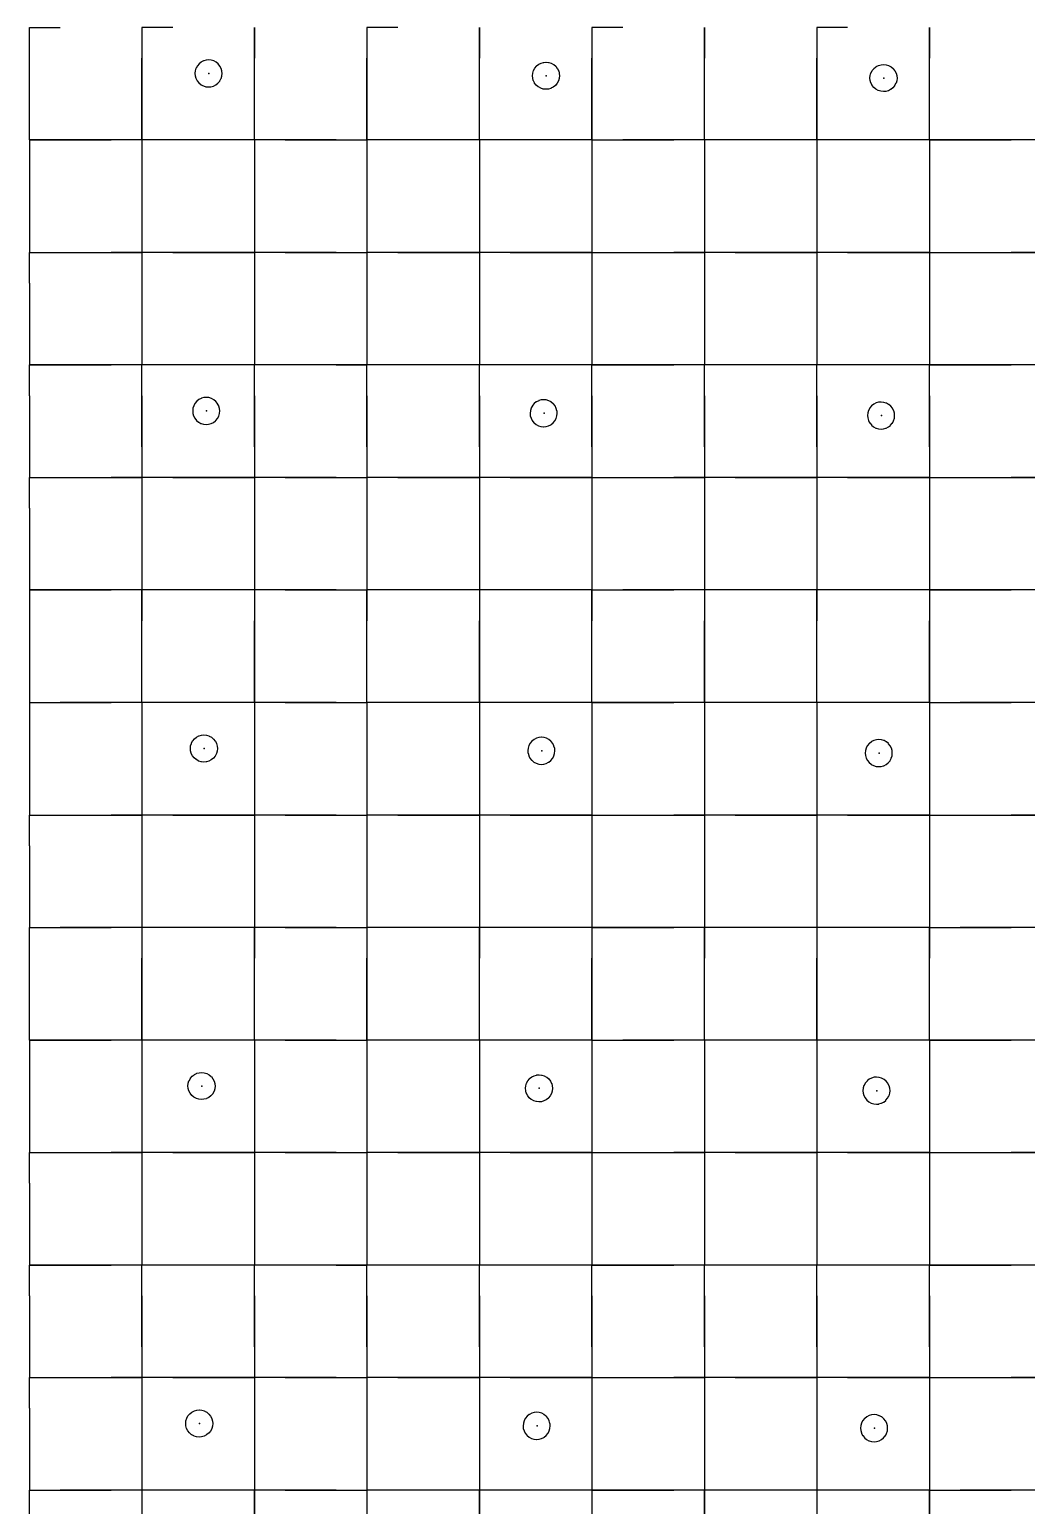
# Model space of a CAD drawing. Header units: metres. Extents: x 0 to 438, y -24 to 612.
# Drawn here: x 0 to 79.8, y 79.8 to 197.8 of the extents above; entities that cross this region are included whole.
import ezdxf

# ---------------------------------------------------------------- set-up
doc = ezdxf.new("R2010")
doc.units = ezdxf.units.M
doc.layers.add('LAYER_01_CUT', color=7, linetype='Continuous')
doc.layers.add('LAYER_04_GRID', color=7, linetype='Continuous')

msp = doc.modelspace()

# ---------------------------------------------------------------- linework, layer by layer
at = {"layer": 'LAYER_01_CUT'}
for points in [[(0, 195.54), (0, 198), (2.46, 198)], [(11.46, 198), (9, 198), (9, 191.46), (9, 189), (9, 182.46)], [(9, 198), (9, 195.54)], [(18, 191.46), (18, 198), (18, 195.54)], [(29.46, 198), (27, 198), (27, 191.46), (27, 189), (27, 182.46)], [(27, 198), (27, 195.54)], [(36, 191.46), (36, 198), (36, 195.54)], [(47.46, 198), (45, 198), (45, 191.46), (45, 189), (45, 182.46)], [(45, 198), (45, 195.54)], [(54, 191.46), (54, 198), (54, 195.54)], [(65.46, 198), (63, 198), (63, 191.46), (63, 189), (63, 182.46)], [(63, 198), (63, 195.54)], [(72, 191.46), (72, 198), (72, 195.54)], [(0, 189), (0, 195.54)], [(9, 189), (9, 195.54)], [(14.51, 193.26), (14.52, 193.26), (14.71, 193.31), (14.72, 193.31), (14.91, 193.41), (14.91, 193.41), (15.08, 193.54), (15.08, 193.55), (15.22, 193.71), (15.22, 193.72), (15.32, 193.9), (15.33, 193.91), (15.39, 194.11), (15.39, 194.12), (15.41, 194.32), (15.41, 194.32), (15.39, 194.51), (15.39, 194.52), (15.34, 194.71), (15.33, 194.72), (15.24, 194.9), (15.24, 194.91), (15.1, 195.08), (15.1, 195.08), (14.94, 195.22), (14.93, 195.22), (14.74, 195.32), (14.74, 195.32), (14.54, 195.38), (14.53, 195.39), (14.33, 195.41), (14.33, 195.41), (14.14, 195.39), (14.13, 195.39), (13.94, 195.33), (13.93, 195.33), (13.75, 195.24), (13.74, 195.23), (13.57, 195.1), (13.57, 195.1), (13.43, 194.93), (13.43, 194.93), (13.33, 194.74), (13.32, 194.73), (13.26, 194.54), (13.26, 194.53), (13.24, 194.33), (13.24, 194.32), (13.26, 194.14), (13.26, 194.13), (13.31, 193.94), (13.32, 193.93), (13.41, 193.74), (13.42, 193.74), (13.55, 193.57), (13.55, 193.56), (13.71, 193.43), (13.72, 193.42), (13.91, 193.32), (13.92, 193.32), (14.11, 193.26), (14.12, 193.26), (14.32, 193.24), (14.33, 193.24), (14.51, 193.26)], [(18, 189), (18, 195.54)], [(27, 189), (27, 195.54)], [(36, 189), (36, 195.54)], [(40.41, 193.55), (40.41, 193.56), (40.32, 193.74), (40.31, 193.75), (40.26, 193.94), (40.26, 193.95), (40.24, 194.14), (40.24, 194.14), (40.26, 194.34), (40.26, 194.35), (40.32, 194.55), (40.33, 194.55), (40.43, 194.74), (40.43, 194.75), (40.57, 194.91), (40.57, 194.92), (40.74, 195.05), (40.74, 195.05), (40.93, 195.14), (40.94, 195.15), (41.13, 195.2), (41.14, 195.2), (41.32, 195.22), (41.33, 195.22), (41.53, 195.2), (41.54, 195.2), (41.73, 195.14), (41.74, 195.14), (41.93, 195.04), (41.94, 195.03), (42.1, 194.89), (42.1, 194.89), (42.23, 194.72), (42.24, 194.72), (42.33, 194.53), (42.34, 194.52), (42.39, 194.33), (42.39, 194.32), (42.41, 194.14), (42.41, 194.13), (42.39, 193.93), (42.39, 193.92), (42.33, 193.73), (42.32, 193.72), (42.22, 193.53), (42.22, 193.53), (42.08, 193.36), (42.08, 193.36), (41.91, 193.23), (41.9, 193.22), (41.72, 193.13), (41.71, 193.12), (41.52, 193.07), (41.51, 193.07), (41.32, 193.05), (41.32, 193.05), (41.12, 193.07), (41.11, 193.07), (40.91, 193.13), (40.91, 193.14), (40.72, 193.24), (40.71, 193.24), (40.55, 193.38), (40.55, 193.38), (40.41, 193.55)], [(45, 189), (45, 195.54)], [(54, 189), (54, 195.54)], [(63, 189), (63, 195.54)], [(69.1, 194.71), (69.1, 194.7), (69.23, 194.54), (69.24, 194.53), (69.33, 194.34), (69.34, 194.34), (69.39, 194.15), (69.39, 194.14), (69.41, 193.95), (69.41, 193.94), (69.39, 193.74), (69.39, 193.74), (69.33, 193.54), (69.32, 193.53), (69.22, 193.35), (69.22, 193.34), (69.08, 193.18), (69.08, 193.17), (68.91, 193.04), (68.9, 193.03), (68.72, 192.94), (68.71, 192.94), (68.52, 192.88), (68.51, 192.88), (68.32, 192.87), (68.32, 192.87), (68.12, 192.89), (68.11, 192.89), (67.91, 192.95), (67.91, 192.95), (67.72, 193.05), (67.71, 193.06), (67.55, 193.19), (67.55, 193.2), (67.41, 193.36), (67.41, 193.37), (67.32, 193.56), (67.31, 193.56), (67.26, 193.75), (67.26, 193.76), (67.24, 193.95), (67.24, 193.96), (67.26, 194.16), (67.26, 194.16), (67.32, 194.36), (67.33, 194.37), (67.43, 194.55), (67.43, 194.56), (67.57, 194.72), (67.57, 194.73), (67.74, 194.86), (67.74, 194.87), (67.93, 194.96), (67.94, 194.96), (68.13, 195.01), (68.14, 195.02), (68.32, 195.03), (68.33, 195.03), (68.53, 195.01), (68.54, 195.01), (68.73, 194.95), (68.74, 194.95), (68.93, 194.85), (68.94, 194.84), (69.1, 194.71)], [(72, 189), (72, 195.54)], [(18, 189), (18, 191.46)], [(36, 189), (36, 191.46)], [(54, 189), (54, 191.46)], [(72, 189), (72, 191.46)], [(2.46, 189), (0, 189), (0, 186.54)], [(0, 189), (6.54, 189)], [(9, 189), (2.46, 189)], [(9, 189), (6.54, 189)], [(11.46, 189), (9, 189)], [(15.54, 189), (9, 189)], [(9, 189), (9, 186.54)], [(18, 189), (11.46, 189)], [(18, 189), (15.54, 189)], [(20.46, 189), (18, 189), (18, 182.46)], [(24.54, 189), (18, 189)], [(18, 189), (18, 186.54)], [(20.46, 189), (27, 189)], [(24.54, 189), (27, 189)], [(29.46, 189), (27, 189)], [(33.54, 189), (27, 189)], [(27, 189), (27, 186.54)], [(36, 189), (29.46, 189)], [(36, 189), (33.54, 189)], [(38.46, 189), (36, 189), (36, 182.46)], [(42.54, 189), (36, 189)], [(36, 189), (36, 186.54)], [(45, 189), (38.46, 189)], [(45, 189), (42.54, 189)], [(45, 189), (45, 186.54)], [(45, 189), (47.46, 189)], [(45, 189), (51.54, 189)], [(54, 189), (47.46, 189)], [(54, 189), (51.54, 189)], [(56.46, 189), (54, 189), (54, 182.46)], [(60.54, 189), (54, 189)], [(54, 189), (54, 186.54)], [(63, 189), (56.46, 189)], [(63, 189), (60.54, 189)], [(65.46, 189), (63, 189)], [(69.54, 189), (63, 189)], [(63, 189), (63, 186.54)], [(72, 189), (65.46, 189)], [(72, 189), (69.54, 189)], [(74.46, 189), (72, 189), (72, 182.46)], [(72, 189), (72, 186.54)], [(72, 189), (78.54, 189)], [(81, 189), (74.46, 189)], [(81, 189), (78.54, 189)], [(0, 186.54), (0, 180)], [(9, 186.54), (9, 180)], [(18, 186.54), (18, 180)], [(27, 186.54), (27, 180)], [(36, 186.54), (36, 180)], [(45, 186.54), (45, 180)], [(54, 186.54), (54, 180)], [(63, 186.54), (63, 180)], [(72, 186.54), (72, 180)], [(9, 182.46), (9, 180)], [(18, 182.46), (18, 180)], [(27, 182.46), (27, 180)], [(36, 182.46), (36, 180)], [(45, 182.46), (45, 180)], [(54, 182.46), (54, 180)], [(63, 182.46), (63, 180)], [(72, 182.46), (72, 180)], [(0, 177.54), (0, 180), (2.46, 180), (9, 180), (9, 173.46)], [(0, 180), (6.54, 180)], [(9, 180), (6.54, 180)], [(11.46, 180), (9, 180)], [(15.54, 180), (9, 180)], [(9, 180), (9, 177.54)], [(11.46, 180), (18, 180), (18, 173.46)], [(18, 180), (15.54, 180)], [(20.46, 180), (18, 180)], [(24.54, 180), (18, 180)], [(18, 180), (18, 177.54)], [(20.46, 180), (27, 180), (27, 173.46)], [(24.54, 180), (27, 180)], [(29.46, 180), (27, 180)], [(33.54, 180), (27, 180)], [(27, 180), (27, 177.54)], [(29.46, 180), (36, 180), (36, 173.46)], [(36, 180), (33.54, 180)], [(38.46, 180), (36, 180)], [(42.54, 180), (36, 180)], [(36, 180), (36, 177.54)], [(38.46, 180), (45, 180), (45, 173.46)], [(45, 180), (42.54, 180)], [(45, 180), (45, 177.54)], [(45, 180), (47.46, 180)], [(45, 180), (51.54, 180)], [(47.46, 180), (54, 180), (54, 173.46)], [(54, 180), (51.54, 180)], [(56.46, 180), (54, 180)], [(60.54, 180), (54, 180)], [(54, 180), (54, 177.54)], [(56.46, 180), (63, 180), (63, 173.46)], [(63, 180), (60.54, 180)], [(65.46, 180), (63, 180)], [(69.54, 180), (63, 180)], [(63, 180), (63, 177.54)], [(65.46, 180), (72, 180), (72, 173.46)], [(72, 180), (69.54, 180)], [(72, 180), (72, 177.54)], [(72, 180), (74.46, 180)], [(72, 180), (78.54, 180)], [(74.46, 180), (81, 180), (81, 173.46)], [(81, 180), (78.54, 180)], [(0, 177.54), (0, 171)], [(9, 177.54), (9, 171)], [(18, 177.54), (18, 171)], [(27, 177.54), (27, 171)], [(36, 177.54), (36, 171)], [(45, 177.54), (45, 171)], [(54, 177.54), (54, 171)], [(63, 177.54), (63, 171)], [(72, 177.54), (72, 171)], [(9, 173.46), (9, 171)], [(18, 173.46), (18, 171)], [(27, 173.46), (27, 171)], [(36, 173.46), (36, 171)], [(45, 173.46), (45, 171)], [(54, 173.46), (54, 171)], [(63, 173.46), (63, 171)], [(72, 173.46), (72, 171)], [(81, 171), (74.46, 171), (72, 171), (65.46, 171), (63, 171), (56.46, 171), (54, 171), (47.46, 171), (45, 171), (38.46, 171), (36, 171), (29.46, 171), (27, 171), (20.46, 171), (18, 171), (11.46, 171), (9, 171), (2.46, 171), (0, 171), (6.54, 171)], [(0, 168.54), (0, 171)], [(9, 171), (6.54, 171)], [(15.54, 171), (9, 171)], [(9, 164.46), (9, 171)], [(9, 168.54), (9, 171)], [(18, 171), (15.54, 171)], [(24.54, 171), (18, 171)], [(18, 164.46), (18, 171)], [(18, 168.54), (18, 171)], [(24.54, 171), (27, 171)], [(33.54, 171), (27, 171)], [(27, 164.46), (27, 171)], [(27, 168.54), (27, 171)], [(36, 171), (33.54, 171)], [(42.54, 171), (36, 171)], [(36, 164.46), (36, 171)], [(36, 168.54), (36, 171)], [(45, 171), (42.54, 171)], [(45, 164.46), (45, 171)], [(45, 168.54), (45, 171)], [(45, 171), (51.54, 171)], [(54, 171), (51.54, 171)], [(60.54, 171), (54, 171)], [(54, 164.46), (54, 171)], [(54, 168.54), (54, 171)], [(63, 171), (60.54, 171)], [(69.54, 171), (63, 171)], [(63, 164.46), (63, 171)], [(63, 168.54), (63, 171)], [(72, 171), (69.54, 171)], [(72, 164.46), (72, 171)], [(72, 168.54), (72, 171)], [(72, 171), (78.54, 171)], [(81, 171), (78.54, 171)], [(0, 168.54), (0, 162)], [(9, 168.54), (9, 162)], [(14.53, 166.32), (14.72, 166.41), (14.73, 166.41), (14.89, 166.54), (14.9, 166.55), (15.03, 166.71), (15.04, 166.72), (15.14, 166.9), (15.14, 166.91), (15.2, 167.11), (15.2, 167.12), (15.22, 167.32), (15.22, 167.32), (15.21, 167.51), (15.2, 167.52), (15.15, 167.71), (15.15, 167.72), (15.05, 167.9), (15.05, 167.91), (14.92, 168.08), (14.91, 168.08), (14.75, 168.22), (14.74, 168.22), (14.56, 168.32), (14.55, 168.33), (14.35, 168.39), (14.34, 168.39), (14.15, 168.41), (14.14, 168.41), (13.95, 168.39), (13.94, 168.39), (13.75, 168.34), (13.74, 168.33), (13.56, 168.24), (13.55, 168.23), (13.39, 168.1), (13.38, 168.1), (13.24, 167.93), (13.24, 167.93), (13.14, 167.74), (13.14, 167.73), (13.08, 167.54), (13.08, 167.53), (13.06, 167.33), (13.06, 167.32), (13.07, 167.14), (13.07, 167.13), (13.13, 166.94), (13.13, 166.93), (13.22, 166.74), (13.23, 166.74), (13.36, 166.57), (13.37, 166.57), (13.53, 166.43), (13.54, 166.42), (13.72, 166.32), (13.73, 166.32), (13.92, 166.26), (13.93, 166.26), (14.13, 166.24), (14.14, 166.24), (14.33, 166.26), (14.33, 166.26), (14.53, 166.31), (14.53, 166.32)], [(18, 168.54), (18, 162)], [(27, 168.54), (27, 162)], [(36, 168.54), (36, 162)], [(41.33, 166.07), (41.53, 166.13), (41.53, 166.13), (41.72, 166.22), (41.73, 166.23), (41.89, 166.36), (41.9, 166.36), (42.03, 166.53), (42.04, 166.53), (42.14, 166.72), (42.14, 166.73), (42.2, 166.92), (42.2, 166.93), (42.22, 167.13), (42.22, 167.14), (42.21, 167.32), (42.2, 167.33), (42.15, 167.52), (42.15, 167.53), (42.05, 167.72), (42.05, 167.72), (41.92, 167.89), (41.91, 167.9), (41.75, 168.03), (41.74, 168.04), (41.56, 168.14), (41.55, 168.14), (41.35, 168.2), (41.34, 168.2), (41.15, 168.22), (41.14, 168.22), (40.95, 168.2), (40.94, 168.2), (40.75, 168.15), (40.74, 168.14), (40.56, 168.05), (40.55, 168.05), (40.39, 167.92), (40.38, 167.91), (40.24, 167.75), (40.24, 167.74), (40.14, 167.56), (40.14, 167.55), (40.08, 167.35), (40.08, 167.34), (40.06, 167.14), (40.06, 167.14), (40.07, 166.95), (40.07, 166.94), (40.13, 166.75), (40.13, 166.74), (40.22, 166.56), (40.23, 166.55), (40.36, 166.38), (40.37, 166.38), (40.53, 166.24), (40.54, 166.24), (40.72, 166.14), (40.73, 166.14), (40.92, 166.07), (40.93, 166.07), (41.13, 166.05), (41.14, 166.05), (41.33, 166.07), (41.33, 166.07)], [(45, 168.54), (45, 162)], [(54, 168.54), (54, 162)], [(63, 168.54), (63, 162)], [(67.07, 167.16), (67.05, 166.96), (67.05, 166.95), (67.07, 166.76), (67.07, 166.76), (67.13, 166.56), (67.13, 166.56), (67.22, 166.37), (67.23, 166.36), (67.36, 166.2), (67.36, 166.19), (67.53, 166.06), (67.53, 166.05), (67.72, 165.95), (67.73, 165.95), (67.92, 165.89), (67.93, 165.89), (68.13, 165.87), (68.14, 165.87), (68.32, 165.88), (68.33, 165.89), (68.52, 165.94), (68.53, 165.94), (68.72, 166.04), (68.72, 166.04), (68.89, 166.17), (68.9, 166.18), (69.03, 166.34), (69.04, 166.35), (69.14, 166.53), (69.14, 166.54), (69.2, 166.74), (69.2, 166.74), (69.22, 166.94), (69.22, 166.95), (69.2, 167.14), (69.2, 167.15), (69.15, 167.34), (69.15, 167.34), (69.05, 167.53), (69.05, 167.54), (68.92, 167.7), (68.91, 167.71), (68.75, 167.85), (68.74, 167.85), (68.56, 167.95), (68.55, 167.95), (68.35, 168.01), (68.34, 168.01), (68.15, 168.03), (68.14, 168.03), (67.95, 168.02), (67.94, 168.02), (67.75, 167.96), (67.74, 167.96), (67.56, 167.87), (67.55, 167.86), (67.38, 167.73), (67.38, 167.72), (67.24, 167.56), (67.24, 167.55), (67.14, 167.37), (67.14, 167.36), (67.08, 167.16), (67.07, 167.16)], [(72, 168.54), (72, 162)], [(9, 164.46), (9, 162)], [(18, 164.46), (18, 162)], [(27, 164.46), (27, 162)], [(36, 164.46), (36, 162)], [(45, 164.46), (45, 162)], [(54, 164.46), (54, 162)], [(63, 164.46), (63, 162)], [(72, 164.46), (72, 162)], [(0, 159.54), (0, 162), (2.46, 162), (9, 162), (9, 155.46)], [(0, 162), (6.54, 162)], [(9, 162), (6.54, 162)], [(11.46, 162), (9, 162)], [(15.54, 162), (9, 162)], [(9, 162), (9, 159.54)], [(11.46, 162), (18, 162), (18, 155.46)], [(18, 162), (15.54, 162)], [(20.46, 162), (18, 162)], [(24.54, 162), (18, 162)], [(18, 162), (18, 159.54)], [(20.46, 162), (27, 162), (27, 155.46)], [(24.54, 162), (27, 162)], [(29.46, 162), (27, 162)], [(33.54, 162), (27, 162)], [(27, 162), (27, 159.54)], [(29.46, 162), (36, 162), (36, 155.46)], [(36, 162), (33.54, 162)], [(38.46, 162), (36, 162)], [(42.54, 162), (36, 162)], [(36, 162), (36, 159.54)], [(38.46, 162), (45, 162), (45, 155.46)], [(45, 162), (42.54, 162)], [(45, 162), (45, 159.54)], [(45, 162), (47.46, 162)], [(45, 162), (51.54, 162)], [(47.46, 162), (54, 162), (54, 155.46)], [(54, 162), (51.54, 162)], [(56.46, 162), (54, 162)], [(60.54, 162), (54, 162)], [(54, 162), (54, 159.54)], [(56.46, 162), (63, 162), (63, 155.46)], [(63, 162), (60.54, 162)], [(65.46, 162), (63, 162)], [(69.54, 162), (63, 162)], [(63, 162), (63, 159.54)], [(65.46, 162), (72, 162), (72, 155.46)], [(72, 162), (69.54, 162)], [(72, 162), (72, 159.54)], [(72, 162), (74.46, 162)], [(72, 162), (78.54, 162)], [(74.46, 162), (81, 162), (81, 155.46)], [(81, 162), (78.54, 162)], [(0, 159.54), (0, 153)], [(9, 159.54), (9, 153)], [(18, 159.54), (18, 153)], [(27, 159.54), (27, 153)], [(36, 159.54), (36, 153)], [(45, 159.54), (45, 153)], [(54, 159.54), (54, 153)], [(63, 159.54), (63, 153)], [(72, 159.54), (72, 153)], [(9, 155.46), (9, 153)], [(18, 155.46), (18, 153)], [(27, 155.46), (27, 153)], [(36, 155.46), (36, 153)], [(45, 155.46), (45, 153)], [(54, 155.46), (54, 153)], [(63, 155.46), (63, 153)], [(72, 155.46), (72, 153)], [(2.46, 153), (0, 153), (0, 150.54), (0, 144), (0, 141.54)], [(0, 153), (6.54, 153)], [(9, 153), (2.46, 153)], [(9, 153), (6.54, 153)], [(9, 146.46), (9, 153), (9, 150.54)], [(11.46, 153), (9, 153)], [(15.54, 153), (9, 153)], [(18, 153), (11.46, 153)], [(18, 153), (15.54, 153)], [(20.46, 153), (18, 153), (18, 146.46), (18, 144), (18, 137.46)], [(24.54, 153), (18, 153)], [(18, 153), (18, 150.54)], [(20.46, 153), (27, 153)], [(24.54, 153), (27, 153)], [(27, 146.46), (27, 153), (27, 150.54)], [(29.46, 153), (27, 153)], [(33.54, 153), (27, 153)], [(36, 153), (29.46, 153)], [(36, 153), (33.54, 153)], [(38.46, 153), (36, 153), (36, 146.46), (36, 144), (36, 137.46)], [(42.54, 153), (36, 153)], [(36, 153), (36, 150.54)], [(45, 153), (38.46, 153)], [(45, 153), (42.54, 153)], [(45, 146.46), (45, 153), (45, 150.54)], [(45, 153), (47.46, 153)], [(45, 153), (51.54, 153)], [(54, 153), (47.46, 153)], [(54, 153), (51.54, 153)], [(56.46, 153), (54, 153), (54, 146.46), (54, 144), (54, 137.46)], [(60.54, 153), (54, 153)], [(54, 153), (54, 150.54)], [(63, 153), (56.46, 153)], [(63, 153), (60.54, 153)], [(63, 146.46), (63, 153), (63, 150.54)], [(65.46, 153), (63, 153)], [(69.54, 153), (63, 153)], [(72, 153), (65.46, 153)], [(72, 153), (69.54, 153)], [(74.46, 153), (72, 153), (72, 146.46), (72, 144), (72, 137.46)], [(72, 153), (72, 150.54)], [(72, 153), (78.54, 153)], [(81, 153), (74.46, 153)], [(81, 153), (78.54, 153)], [(9, 144), (9, 150.54)], [(18, 144), (18, 150.54)], [(27, 144), (27, 150.54)], [(36, 144), (36, 150.54)], [(45, 144), (45, 150.54)], [(54, 144), (54, 150.54)], [(63, 144), (63, 150.54)], [(72, 144), (72, 150.54)], [(9, 144), (9, 146.46)], [(27, 144), (27, 146.46)], [(45, 144), (45, 146.46)], [(63, 144), (63, 146.46)], [(0, 144), (2.46, 144)], [(0, 144), (6.54, 144)], [(9, 144), (2.46, 144)], [(9, 144), (6.54, 144)], [(11.46, 144), (9, 144), (9, 137.46)], [(15.54, 144), (9, 144)], [(9, 144), (9, 141.54)], [(18, 144), (11.46, 144)], [(18, 144), (15.54, 144)], [(20.46, 144), (18, 144)], [(24.54, 144), (18, 144)], [(18, 144), (18, 141.54)], [(20.46, 144), (27, 144)], [(24.54, 144), (27, 144)], [(29.46, 144), (27, 144), (27, 137.46)], [(33.54, 144), (27, 144)], [(27, 144), (27, 141.54)], [(36, 144), (29.46, 144)], [(36, 144), (33.54, 144)], [(38.46, 144), (36, 144)], [(42.54, 144), (36, 144)], [(36, 144), (36, 141.54)], [(45, 144), (38.46, 144)], [(45, 144), (42.54, 144)], [(47.46, 144), (45, 144), (45, 137.46)], [(45, 144), (45, 141.54)], [(45, 144), (51.54, 144)], [(54, 144), (47.46, 144)], [(54, 144), (51.54, 144)], [(56.46, 144), (54, 144)], [(60.54, 144), (54, 144)], [(54, 144), (54, 141.54)], [(63, 144), (56.46, 144)], [(63, 144), (60.54, 144)], [(65.46, 144), (63, 144), (63, 137.46)], [(69.54, 144), (63, 144)], [(63, 144), (63, 141.54)], [(72, 144), (65.46, 144)], [(72, 144), (69.54, 144)], [(72, 144), (72, 141.54)], [(72, 144), (74.46, 144)], [(72, 144), (78.54, 144)], [(81, 144), (74.46, 144)], [(81, 144), (78.54, 144)], [(0, 141.54), (0, 135)], [(9, 141.54), (9, 135)], [(12.94, 139.94), (12.89, 140.13), (12.89, 140.14), (12.87, 140.32), (12.87, 140.33), (12.89, 140.53), (12.89, 140.54), (12.95, 140.73), (12.95, 140.74), (13.05, 140.93), (13.06, 140.93), (13.19, 141.1), (13.2, 141.1), (13.37, 141.23), (13.37, 141.24), (13.56, 141.33), (13.57, 141.34), (13.76, 141.39), (13.77, 141.39), (13.95, 141.41), (13.96, 141.41), (14.16, 141.39), (14.17, 141.39), (14.36, 141.33), (14.37, 141.32), (14.56, 141.22), (14.56, 141.22), (14.73, 141.08), (14.73, 141.08), (14.86, 140.91), (14.87, 140.9), (14.96, 140.72), (14.96, 140.71), (15.02, 140.52), (15.02, 140.51), (15.04, 140.32), (15.04, 140.32), (15.02, 140.12), (15.01, 140.11), (14.95, 139.91), (14.95, 139.91), (14.85, 139.72), (14.85, 139.71), (14.71, 139.55), (14.71, 139.54), (14.54, 139.41), (14.53, 139.41), (14.35, 139.32), (14.34, 139.31), (14.15, 139.26), (14.14, 139.26), (13.95, 139.24), (13.95, 139.24), (13.75, 139.26), (13.74, 139.26), (13.54, 139.32), (13.53, 139.32), (13.35, 139.43), (13.34, 139.43), (13.18, 139.57), (13.17, 139.57), (13.04, 139.74), (13.04, 139.74), (12.94, 139.93), (12.94, 139.94)], [(18, 141.54), (18, 135)], [(27, 141.54), (27, 135)], [(36, 141.54), (36, 135)], [(41.35, 139.13), (41.53, 139.22), (41.54, 139.23), (41.7, 139.36), (41.71, 139.37), (41.85, 139.53), (41.85, 139.53), (41.95, 139.72), (41.95, 139.73), (42.01, 139.92), (42.01, 139.93), (42.04, 140.13), (42.03, 140.14), (42.02, 140.32), (42.02, 140.33), (41.96, 140.52), (41.96, 140.53), (41.87, 140.72), (41.86, 140.72), (41.73, 140.89), (41.72, 140.9), (41.56, 141.03), (41.56, 141.04), (41.37, 141.14), (41.36, 141.14), (41.17, 141.2), (41.16, 141.2), (40.96, 141.22), (40.95, 141.22), (40.76, 141.2), (40.76, 141.2), (40.57, 141.15), (40.56, 141.15), (40.37, 141.05), (40.37, 141.05), (40.2, 140.92), (40.19, 140.91), (40.06, 140.75), (40.05, 140.74), (39.95, 140.56), (39.95, 140.55), (39.89, 140.35), (39.89, 140.34), (39.87, 140.15), (39.87, 140.14), (39.88, 139.95), (39.89, 139.94), (39.94, 139.75), (39.94, 139.74), (40.04, 139.56), (40.04, 139.55), (40.17, 139.38), (40.18, 139.38), (40.34, 139.24), (40.35, 139.24), (40.53, 139.14), (40.54, 139.14), (40.74, 139.08), (40.75, 139.07), (40.94, 139.05), (40.95, 139.05), (41.14, 139.07), (41.15, 139.07), (41.34, 139.13), (41.35, 139.13)], [(45, 141.54), (45, 135)], [(54, 141.54), (54, 135)], [(63, 141.54), (63, 135)], [(66.95, 140.37), (66.95, 140.36), (66.89, 140.17), (66.89, 140.16), (66.87, 139.96), (66.87, 139.95), (66.88, 139.76), (66.89, 139.76), (66.94, 139.56), (66.94, 139.56), (67.04, 139.37), (67.04, 139.36), (67.17, 139.2), (67.18, 139.19), (67.34, 139.06), (67.35, 139.05), (67.53, 138.95), (67.54, 138.95), (67.74, 138.89), (67.74, 138.89), (67.94, 138.87), (67.95, 138.87), (68.14, 138.88), (68.15, 138.89), (68.34, 138.94), (68.35, 138.94), (68.53, 139.04), (68.54, 139.04), (68.7, 139.17), (68.71, 139.18), (68.85, 139.34), (68.85, 139.35), (68.95, 139.53), (68.95, 139.54), (69.01, 139.74), (69.01, 139.75), (69.03, 139.94), (69.03, 139.95), (69.02, 140.14), (69.02, 140.15), (68.96, 140.34), (68.96, 140.35), (68.87, 140.53), (68.86, 140.54), (68.73, 140.7), (68.72, 140.71), (68.56, 140.85), (68.55, 140.85), (68.37, 140.95), (68.36, 140.95), (68.17, 141.01), (68.16, 141.01), (67.96, 141.03), (67.95, 141.03), (67.76, 141.02), (67.76, 141.02), (67.56, 140.96), (67.56, 140.96), (67.37, 140.87), (67.36, 140.86), (67.2, 140.73), (67.19, 140.72), (67.06, 140.56), (67.05, 140.55), (66.95, 140.37)], [(72, 141.54), (72, 135)], [(9, 137.46), (9, 135)], [(18, 137.46), (18, 135)], [(27, 137.46), (27, 135)], [(36, 137.46), (36, 135)], [(45, 137.46), (45, 135)], [(54, 137.46), (54, 135)], [(63, 137.46), (63, 135)], [(72, 137.46), (72, 135)], [(0, 132.54), (0, 135), (2.46, 135), (9, 135), (9, 128.46)], [(0, 135), (6.54, 135)], [(9, 135), (6.54, 135)], [(11.46, 135), (9, 135)], [(15.54, 135), (9, 135)], [(9, 135), (9, 132.54)], [(11.46, 135), (18, 135), (18, 128.46)], [(18, 135), (15.54, 135)], [(20.46, 135), (18, 135)], [(24.54, 135), (18, 135)], [(18, 135), (18, 132.54)], [(20.46, 135), (27, 135), (27, 128.46)], [(24.54, 135), (27, 135)], [(29.46, 135), (27, 135)], [(33.54, 135), (27, 135)], [(27, 135), (27, 132.54)], [(29.46, 135), (36, 135), (36, 128.46)], [(36, 135), (33.54, 135)], [(38.46, 135), (36, 135)], [(42.54, 135), (36, 135)], [(36, 135), (36, 132.54)], [(38.46, 135), (45, 135), (45, 128.46)], [(45, 135), (42.54, 135)], [(45, 135), (45, 132.54)], [(45, 135), (47.46, 135)], [(45, 135), (51.54, 135)], [(47.46, 135), (54, 135), (54, 128.46)], [(54, 135), (51.54, 135)], [(56.46, 135), (54, 135)], [(60.54, 135), (54, 135)], [(54, 135), (54, 132.54)], [(56.46, 135), (63, 135), (63, 128.46)], [(63, 135), (60.54, 135)], [(65.46, 135), (63, 135)], [(69.54, 135), (63, 135)], [(63, 135), (63, 132.54)], [(65.46, 135), (72, 135), (72, 128.46)], [(72, 135), (69.54, 135)], [(72, 135), (72, 132.54)], [(72, 135), (74.46, 135)], [(72, 135), (78.54, 135)], [(74.46, 135), (81, 135), (81, 128.46)], [(81, 135), (78.54, 135)], [(0, 132.54), (0, 126)], [(9, 132.54), (9, 126)], [(18, 132.54), (18, 126)], [(27, 132.54), (27, 126)], [(36, 132.54), (36, 126)], [(45, 132.54), (45, 126)], [(54, 132.54), (54, 126)], [(63, 132.54), (63, 126)], [(72, 132.54), (72, 126)], [(9, 128.46), (9, 126)], [(18, 128.46), (18, 126)], [(27, 128.46), (27, 126)], [(36, 128.46), (36, 126)], [(45, 128.46), (45, 126)], [(54, 128.46), (54, 126)], [(63, 128.46), (63, 126)], [(72, 128.46), (72, 126)], [(0, 123.54), (0, 126), (2.46, 126)], [(0, 126), (6.54, 126)], [(9, 126), (2.46, 126)], [(9, 126), (6.54, 126)], [(11.46, 126), (9, 126), (9, 119.46), (9, 117), (9, 110.46)], [(15.54, 126), (9, 126)], [(9, 126), (9, 123.54)], [(18, 126), (11.46, 126)], [(18, 126), (15.54, 126)], [(18, 119.46), (18, 126), (18, 123.54)], [(20.46, 126), (18, 126)], [(24.54, 126), (18, 126)], [(20.46, 126), (27, 126)], [(24.54, 126), (27, 126)], [(29.46, 126), (27, 126), (27, 119.46), (27, 117), (27, 110.46)], [(33.54, 126), (27, 126)], [(27, 126), (27, 123.54)], [(36, 126), (29.46, 126)], [(36, 126), (33.54, 126)], [(36, 119.46), (36, 126), (36, 123.54)], [(38.46, 126), (36, 126)], [(42.54, 126), (36, 126)], [(45, 126), (38.46, 126)], [(45, 126), (42.54, 126)], [(47.46, 126), (45, 126), (45, 119.46), (45, 117), (45, 110.46)], [(45, 126), (45, 123.54)], [(45, 126), (51.54, 126)], [(54, 126), (47.46, 126)], [(54, 126), (51.54, 126)], [(54, 119.46), (54, 126), (54, 123.54)], [(56.46, 126), (54, 126)], [(60.54, 126), (54, 126)], [(63, 126), (56.46, 126)], [(63, 126), (60.54, 126)], [(65.46, 126), (63, 126), (63, 119.46), (63, 117), (63, 110.46)], [(69.54, 126), (63, 126)], [(63, 126), (63, 123.54)], [(72, 126), (65.46, 126)], [(72, 126), (69.54, 126)], [(72, 119.46), (72, 126), (72, 123.54)], [(72, 126), (74.46, 126)], [(72, 126), (78.54, 126)], [(81, 126), (74.46, 126)], [(81, 126), (78.54, 126)], [(0, 117), (0, 123.54)], [(9, 117), (9, 123.54)], [(18, 117), (18, 123.54)], [(27, 117), (27, 123.54)], [(36, 117), (36, 123.54)], [(45, 117), (45, 123.54)], [(54, 117), (54, 123.54)], [(63, 117), (63, 123.54)], [(72, 117), (72, 123.54)], [(18, 117), (18, 119.46)], [(36, 117), (36, 119.46)], [(54, 117), (54, 119.46)], [(72, 117), (72, 119.46)], [(2.46, 117), (0, 117), (0, 114.54)], [(0, 117), (6.54, 117)], [(9, 117), (2.46, 117)], [(9, 117), (6.54, 117)], [(11.46, 117), (9, 117)], [(15.54, 117), (9, 117)], [(9, 117), (9, 114.54)], [(18, 117), (11.46, 117)], [(18, 117), (15.54, 117)], [(20.46, 117), (18, 117), (18, 110.46)], [(24.54, 117), (18, 117)], [(18, 117), (18, 114.54)], [(20.46, 117), (27, 117)], [(24.54, 117), (27, 117)], [(29.46, 117), (27, 117)], [(33.54, 117), (27, 117)], [(27, 117), (27, 114.54)], [(36, 117), (29.46, 117)], [(36, 117), (33.54, 117)], [(38.46, 117), (36, 117), (36, 110.46)], [(42.54, 117), (36, 117)], [(36, 117), (36, 114.54)], [(45, 117), (38.46, 117)], [(45, 117), (42.54, 117)], [(45, 117), (45, 114.54)], [(45, 117), (47.46, 117)], [(45, 117), (51.54, 117)], [(54, 117), (47.46, 117)], [(54, 117), (51.54, 117)], [(56.46, 117), (54, 117), (54, 110.46)], [(60.54, 117), (54, 117)], [(54, 117), (54, 114.54)], [(63, 117), (56.46, 117)], [(63, 117), (60.54, 117)], [(65.46, 117), (63, 117)], [(69.54, 117), (63, 117)], [(63, 117), (63, 114.54)], [(72, 117), (65.46, 117)], [(72, 117), (69.54, 117)], [(74.46, 117), (72, 117), (72, 110.46)], [(72, 117), (72, 114.54)], [(72, 117), (78.54, 117)], [(81, 117), (74.46, 117)], [(81, 117), (78.54, 117)], [(0, 114.54), (0, 108)], [(9, 114.54), (9, 108)], [(18, 114.54), (18, 108)], [(27, 114.54), (27, 108)], [(36, 114.54), (36, 108)], [(45, 114.54), (45, 108)], [(54, 114.54), (54, 108)], [(63, 114.54), (63, 108)], [(72, 114.54), (72, 108)], [(13.98, 114.39), (14.18, 114.33), (14.18, 114.32), (14.37, 114.22), (14.38, 114.22), (14.54, 114.08), (14.55, 114.08), (14.68, 113.91), (14.68, 113.9), (14.77, 113.72), (14.78, 113.71), (14.83, 113.52), (14.83, 113.51), (14.85, 113.32), (14.85, 113.32), (14.83, 113.12), (14.83, 113.11), (14.77, 112.91), (14.77, 112.91), (14.66, 112.72), (14.66, 112.71), (14.52, 112.55), (14.52, 112.55), (14.35, 112.41), (14.35, 112.41), (14.16, 112.32), (14.15, 112.31), (13.96, 112.26), (13.95, 112.26), (13.77, 112.24), (13.76, 112.24), (13.56, 112.26), (13.55, 112.26), (13.36, 112.32), (13.35, 112.33), (13.16, 112.43), (13.16, 112.43), (12.99, 112.57), (12.99, 112.57), (12.86, 112.74), (12.85, 112.75), (12.76, 112.93), (12.75, 112.94), (12.7, 113.13), (12.7, 113.14), (12.68, 113.32), (12.68, 113.33), (12.7, 113.53), (12.7, 113.54), (12.76, 113.74), (12.77, 113.74), (12.87, 113.93), (12.87, 113.94), (13.01, 114.1), (13.01, 114.1), (13.18, 114.23), (13.19, 114.24), (13.37, 114.33), (13.38, 114.34), (13.57, 114.39), (13.58, 114.39), (13.77, 114.41), (13.77, 114.41), (13.97, 114.39), (13.98, 114.39)], [(41.35, 112.23), (41.34, 112.22), (41.16, 112.13), (41.15, 112.13), (40.96, 112.07), (40.95, 112.07), (40.77, 112.06), (40.76, 112.05), (40.56, 112.08), (40.55, 112.08), (40.35, 112.14), (40.35, 112.14), (40.16, 112.24), (40.15, 112.24), (39.99, 112.38), (39.99, 112.39), (39.86, 112.55), (39.85, 112.56), (39.76, 112.74), (39.75, 112.75), (39.7, 112.94), (39.7, 112.95), (39.68, 113.14), (39.68, 113.15), (39.7, 113.34), (39.7, 113.35), (39.76, 113.55), (39.77, 113.56), (39.87, 113.74), (39.87, 113.75), (40.01, 113.91), (40.01, 113.92), (40.18, 114.05), (40.19, 114.05), (40.37, 114.15), (40.38, 114.15), (40.57, 114.2), (40.58, 114.21), (40.76, 114.22), (40.77, 114.22), (40.97, 114.2), (40.98, 114.2), (41.18, 114.14), (41.18, 114.14), (41.37, 114.04), (41.38, 114.03), (41.54, 113.9), (41.54, 113.89), (41.68, 113.72), (41.68, 113.72), (41.77, 113.53), (41.78, 113.53), (41.83, 113.33), (41.83, 113.33), (41.85, 113.14), (41.85, 113.13), (41.83, 112.93), (41.83, 112.92), (41.77, 112.73), (41.76, 112.72), (41.66, 112.54), (41.66, 112.53), (41.52, 112.37), (41.52, 112.36), (41.35, 112.23)], [(67.15, 112.06), (67.16, 112.05), (67.35, 111.95), (67.35, 111.95), (67.55, 111.89), (67.56, 111.89), (67.76, 111.87), (67.76, 111.87), (67.95, 111.88), (67.96, 111.89), (68.15, 111.94), (68.16, 111.94), (68.34, 112.04), (68.35, 112.04), (68.52, 112.17), (68.52, 112.18), (68.66, 112.34), (68.66, 112.35), (68.76, 112.53), (68.77, 112.54), (68.83, 112.74), (68.83, 112.75), (68.85, 112.94), (68.85, 112.95), (68.83, 113.14), (68.83, 113.15), (68.78, 113.34), (68.77, 113.35), (68.68, 113.53), (68.67, 113.54), (68.54, 113.7), (68.54, 113.71), (68.38, 113.85), (68.37, 113.85), (68.18, 113.95), (68.17, 113.95), (67.98, 114.01), (67.97, 114.01), (67.77, 114.04), (67.76, 114.03), (67.58, 114.02), (67.57, 114.02), (67.38, 113.96), (67.37, 113.96), (67.18, 113.87), (67.18, 113.86), (67.01, 113.73), (67.01, 113.72), (66.87, 113.56), (66.87, 113.55), (66.77, 113.37), (66.76, 113.36), (66.7, 113.17), (66.7, 113.16), (66.68, 112.96), (66.68, 112.95), (66.7, 112.76), (66.7, 112.76), (66.75, 112.56), (66.76, 112.56), (66.85, 112.37), (66.85, 112.37), (66.99, 112.2), (66.99, 112.19), (67.15, 112.06)], [(9, 110.46), (9, 108)], [(18, 110.46), (18, 108)], [(27, 110.46), (27, 108)], [(36, 110.46), (36, 108)], [(45, 110.46), (45, 108)], [(54, 110.46), (54, 108)], [(63, 110.46), (63, 108)], [(72, 110.46), (72, 108)], [(0, 105.54), (0, 108), (2.46, 108), (9, 108), (9, 101.46)], [(0, 108), (6.54, 108)], [(9, 108), (6.54, 108)], [(11.46, 108), (9, 108)], [(15.54, 108), (9, 108)], [(9, 108), (9, 105.54)], [(11.46, 108), (18, 108), (18, 101.46)], [(18, 108), (15.54, 108)], [(20.46, 108), (18, 108)], [(24.54, 108), (18, 108)], [(18, 108), (18, 105.54)], [(20.46, 108), (27, 108), (27, 101.46)], [(24.54, 108), (27, 108)], [(29.46, 108), (27, 108)], [(33.54, 108), (27, 108)], [(27, 108), (27, 105.54)], [(29.46, 108), (36, 108), (36, 101.46)], [(36, 108), (33.54, 108)], [(38.46, 108), (36, 108)], [(42.54, 108), (36, 108)], [(36, 108), (36, 105.54)], [(38.46, 108), (45, 108), (45, 101.46)], [(45, 108), (42.54, 108)], [(45, 108), (45, 105.54)], [(45, 108), (47.46, 108)], [(45, 108), (51.54, 108)], [(47.46, 108), (54, 108), (54, 101.46)], [(54, 108), (51.54, 108)], [(56.46, 108), (54, 108)], [(60.54, 108), (54, 108)], [(54, 108), (54, 105.54)], [(56.46, 108), (63, 108), (63, 101.46)], [(63, 108), (60.54, 108)], [(65.46, 108), (63, 108)], [(69.54, 108), (63, 108)], [(63, 108), (63, 105.54)], [(65.46, 108), (72, 108), (72, 101.46)], [(72, 108), (69.54, 108)], [(72, 108), (72, 105.54)], [(72, 108), (74.46, 108)], [(72, 108), (78.54, 108)], [(74.46, 108), (81, 108), (81, 101.46)], [(81, 108), (78.54, 108)], [(0, 105.54), (0, 99)], [(9, 105.54), (9, 99)], [(18, 105.54), (18, 99)], [(27, 105.54), (27, 99)], [(36, 105.54), (36, 99)], [(45, 105.54), (45, 99)], [(54, 105.54), (54, 99)], [(63, 105.54), (63, 99)], [(72, 105.54), (72, 99)], [(9, 101.46), (9, 99)], [(18, 101.46), (18, 99)], [(27, 101.46), (27, 99)], [(36, 101.46), (36, 99)], [(45, 101.46), (45, 99)], [(54, 101.46), (54, 99)], [(63, 101.46), (63, 99)], [(72, 101.46), (72, 99)], [(81, 99), (74.46, 99), (72, 99), (65.46, 99), (63, 99), (56.46, 99), (54, 99), (47.46, 99), (45, 99), (38.46, 99), (36, 99), (29.46, 99), (27, 99), (20.46, 99), (18, 99), (11.46, 99), (9, 99), (2.46, 99), (0, 99), (6.54, 99)], [(0, 96.54), (0, 99)], [(9, 99), (6.54, 99)], [(15.54, 99), (9, 99)], [(9, 92.46), (9, 99)], [(9, 96.54), (9, 99)], [(18, 99), (15.54, 99)], [(24.54, 99), (18, 99)], [(18, 92.46), (18, 99)], [(18, 96.54), (18, 99)], [(24.54, 99), (27, 99)], [(33.54, 99), (27, 99)], [(27, 92.46), (27, 99)], [(27, 96.54), (27, 99)], [(36, 99), (33.54, 99)], [(42.54, 99), (36, 99)], [(36, 92.46), (36, 99)], [(36, 96.54), (36, 99)], [(45, 99), (42.54, 99)], [(45, 92.46), (45, 99)], [(45, 96.54), (45, 99)], [(45, 99), (51.54, 99)], [(54, 99), (51.54, 99)], [(60.54, 99), (54, 99)], [(54, 92.46), (54, 99)], [(54, 96.54), (54, 99)], [(63, 99), (60.54, 99)], [(69.54, 99), (63, 99)], [(63, 92.46), (63, 99)], [(63, 96.54), (63, 99)], [(72, 99), (69.54, 99)], [(72, 92.46), (72, 99)], [(72, 96.54), (72, 99)], [(72, 99), (78.54, 99)], [(81, 99), (78.54, 99)], [(0, 96.54), (0, 90)], [(9, 96.54), (9, 90)], [(18, 96.54), (18, 90)], [(27, 96.54), (27, 90)], [(36, 96.54), (36, 90)], [(45, 96.54), (45, 90)], [(54, 96.54), (54, 90)], [(63, 96.54), (63, 90)], [(72, 96.54), (72, 90)], [(9, 92.46), (9, 90)], [(18, 92.46), (18, 90)], [(27, 92.46), (27, 90)], [(36, 92.46), (36, 90)], [(45, 92.46), (45, 90)], [(54, 92.46), (54, 90)], [(63, 92.46), (63, 90)], [(72, 92.46), (72, 90)], [(0, 87.54), (0, 90), (2.46, 90), (9, 90), (9, 83.46)], [(0, 90), (6.54, 90)], [(9, 90), (6.54, 90)], [(11.46, 90), (9, 90)], [(15.54, 90), (9, 90)], [(9, 90), (9, 87.54)], [(11.46, 90), (18, 90), (18, 83.46)], [(18, 90), (15.54, 90)], [(20.46, 90), (18, 90)], [(24.54, 90), (18, 90)], [(18, 90), (18, 87.54)], [(20.46, 90), (27, 90), (27, 83.46)], [(24.54, 90), (27, 90)], [(29.46, 90), (27, 90)], [(33.54, 90), (27, 90)], [(27, 90), (27, 87.54)], [(29.46, 90), (36, 90), (36, 83.46)], [(36, 90), (33.54, 90)], [(38.46, 90), (36, 90)], [(42.54, 90), (36, 90)], [(36, 90), (36, 87.54)], [(38.46, 90), (45, 90), (45, 83.46)], [(45, 90), (42.54, 90)], [(45, 90), (45, 87.54)], [(45, 90), (47.46, 90)], [(45, 90), (51.54, 90)], [(47.46, 90), (54, 90), (54, 83.46)], [(54, 90), (51.54, 90)], [(56.46, 90), (54, 90)], [(60.54, 90), (54, 90)], [(54, 90), (54, 87.54)], [(56.46, 90), (63, 90), (63, 83.46)], [(63, 90), (60.54, 90)], [(65.46, 90), (63, 90)], [(69.54, 90), (63, 90)], [(63, 90), (63, 87.54)], [(65.46, 90), (72, 90), (72, 83.46)], [(72, 90), (69.54, 90)], [(72, 90), (72, 87.54)], [(72, 90), (74.46, 90)], [(72, 90), (78.54, 90)], [(74.46, 90), (81, 90), (81, 83.46)], [(81, 90), (78.54, 90)], [(0, 87.54), (0, 81)], [(9, 87.54), (9, 81)], [(12.68, 86.94), (12.82, 87.1), (12.83, 87.1), (12.99, 87.24), (13, 87.24), (13.19, 87.33), (13.19, 87.34), (13.38, 87.39), (13.39, 87.39), (13.58, 87.41), (13.59, 87.41), (13.79, 87.39), (13.79, 87.39), (13.99, 87.33), (14, 87.32), (14.18, 87.22), (14.19, 87.22), (14.35, 87.08), (14.36, 87.08), (14.49, 86.91), (14.49, 86.9), (14.59, 86.72), (14.59, 86.71), (14.64, 86.52), (14.65, 86.51), (14.66, 86.33), (14.66, 86.32), (14.64, 86.12), (14.64, 86.11), (14.58, 85.92), (14.58, 85.91), (14.48, 85.72), (14.47, 85.71), (14.34, 85.55), (14.33, 85.55), (14.17, 85.42), (14.16, 85.41), (13.97, 85.32), (13.97, 85.31), (13.77, 85.26), (13.77, 85.26), (13.58, 85.24), (13.57, 85.24), (13.37, 85.26), (13.37, 85.26), (13.17, 85.32), (13.16, 85.33), (12.98, 85.43), (12.97, 85.43), (12.81, 85.57), (12.8, 85.57), (12.67, 85.74), (12.66, 85.75), (12.57, 85.93), (12.57, 85.94), (12.51, 86.13), (12.51, 86.14), (12.5, 86.33), (12.5, 86.33), (12.52, 86.53), (12.52, 86.54), (12.58, 86.74), (12.58, 86.74), (12.68, 86.93), (12.68, 86.94)], [(18, 87.54), (18, 81)], [(27, 87.54), (27, 81)], [(36, 87.54), (36, 81)], [(45, 87.54), (45, 81)], [(54, 87.54), (54, 81)], [(63, 87.54), (63, 81)], [(72, 87.54), (72, 81)], [(41.64, 85.92), (41.64, 85.93), (41.66, 86.13), (41.66, 86.14), (41.65, 86.33), (41.64, 86.33), (41.59, 86.53), (41.59, 86.53), (41.49, 86.72), (41.49, 86.73), (41.36, 86.89), (41.35, 86.9), (41.19, 87.03), (41.18, 87.04), (41, 87.14), (40.99, 87.14), (40.79, 87.2), (40.79, 87.2), (40.59, 87.22), (40.58, 87.22), (40.39, 87.21), (40.38, 87.2), (40.19, 87.15), (40.18, 87.15), (40, 87.05), (39.99, 87.05), (39.83, 86.92), (39.82, 86.91), (39.68, 86.75), (39.68, 86.74), (39.58, 86.56), (39.58, 86.55), (39.52, 86.35), (39.52, 86.34), (39.5, 86.15), (39.5, 86.14), (39.51, 85.95), (39.51, 85.94), (39.57, 85.75), (39.57, 85.74), (39.66, 85.56), (39.67, 85.55), (39.8, 85.39), (39.81, 85.38), (39.97, 85.24), (39.98, 85.24), (40.16, 85.14), (40.17, 85.14), (40.36, 85.08), (40.37, 85.08), (40.57, 85.06), (40.58, 85.06), (40.77, 85.07), (40.77, 85.07), (40.97, 85.13), (40.97, 85.13), (41.16, 85.22), (41.17, 85.23), (41.33, 85.36), (41.34, 85.37), (41.47, 85.53), (41.48, 85.54), (41.58, 85.72), (41.58, 85.73), (41.64, 85.92)], [(67.77, 84.89), (67.77, 84.89), (67.97, 84.94), (67.97, 84.94), (68.16, 85.04), (68.17, 85.04), (68.33, 85.17), (68.34, 85.18), (68.47, 85.34), (68.48, 85.35), (68.58, 85.53), (68.58, 85.54), (68.64, 85.74), (68.64, 85.75), (68.66, 85.94), (68.66, 85.95), (68.65, 86.14), (68.64, 86.15), (68.59, 86.34), (68.59, 86.35), (68.49, 86.53), (68.49, 86.54), (68.36, 86.71), (68.35, 86.71), (68.19, 86.85), (68.18, 86.85), (68, 86.95), (67.99, 86.95), (67.79, 87.01), (67.78, 87.02), (67.59, 87.04), (67.58, 87.04), (67.39, 87.02), (67.38, 87.02), (67.19, 86.96), (67.18, 86.96), (67, 86.87), (66.99, 86.86), (66.83, 86.73), (66.82, 86.72), (66.68, 86.56), (66.68, 86.56), (66.58, 86.37), (66.58, 86.36), (66.52, 86.17), (66.52, 86.16), (66.5, 85.96), (66.5, 85.95), (66.51, 85.77), (66.51, 85.76), (66.57, 85.57), (66.57, 85.56), (66.66, 85.37), (66.67, 85.37), (66.8, 85.2), (66.81, 85.19), (66.97, 85.06), (66.98, 85.05), (67.16, 84.95), (67.17, 84.95), (67.36, 84.89), (67.37, 84.89), (67.57, 84.87), (67.58, 84.87), (67.77, 84.89)], [(9, 83.46), (9, 81)], [(18, 83.46), (18, 81)], [(27, 83.46), (27, 81)], [(36, 83.46), (36, 81)], [(45, 83.46), (45, 81)], [(54, 83.46), (54, 81)], [(63, 83.46), (63, 81)], [(72, 83.46), (72, 81)], [(0, 78.54), (0, 81), (2.46, 81)], [(0, 81), (6.54, 81)], [(9, 81), (2.46, 81)], [(9, 81), (6.54, 81)], [(11.46, 81), (9, 81), (9, 74.46), (9, 72), (9, 65.46)], [(15.54, 81), (9, 81)], [(9, 81), (9, 78.54)], [(18, 81), (11.46, 81)], [(18, 81), (15.54, 81)], [(18, 74.46), (18, 81), (18, 78.54)], [(20.46, 81), (18, 81)], [(24.54, 81), (18, 81)], [(20.46, 81), (27, 81)], [(24.54, 81), (27, 81)], [(29.46, 81), (27, 81), (27, 74.46), (27, 72), (27, 65.46)], [(33.54, 81), (27, 81)], [(27, 81), (27, 78.54)], [(36, 81), (29.46, 81)], [(36, 81), (33.54, 81)], [(36, 74.46), (36, 81), (36, 78.54)], [(38.46, 81), (36, 81)], [(42.54, 81), (36, 81)], [(45, 81), (38.46, 81)], [(45, 81), (42.54, 81)], [(47.46, 81), (45, 81), (45, 74.46), (45, 72), (45, 65.46)], [(45, 81), (45, 78.54)], [(45, 81), (51.54, 81)], [(54, 81), (47.46, 81)], [(54, 81), (51.54, 81)], [(54, 74.46), (54, 81), (54, 78.54)], [(56.46, 81), (54, 81)], [(60.54, 81), (54, 81)], [(63, 81), (56.46, 81)], [(63, 81), (60.54, 81)], [(65.46, 81), (63, 81), (63, 74.46), (63, 72), (63, 65.46)], [(69.54, 81), (63, 81)], [(63, 81), (63, 78.54)], [(72, 81), (65.46, 81)], [(72, 81), (69.54, 81)], [(72, 74.46), (72, 81), (72, 78.54)], [(72, 81), (74.46, 81)], [(72, 81), (78.54, 81)], [(81, 81), (74.46, 81)], [(81, 81), (78.54, 81)]]:
    msp.add_lwpolyline(points, dxfattribs=at)
at = {"layer": 'LAYER_04_GRID'}
for p in [(14.35, 194.32), (41.35, 194.14), (68.35, 193.95), (14.17, 167.32), (41.17, 167.14), (68.16, 166.95), (13.98, 140.32), (40.98, 140.14), (67.98, 139.95), (13.79, 113.32), (40.79, 113.14), (67.79, 112.95), (13.61, 86.33), (40.61, 86.14), (67.61, 85.95)]:
    msp.add_point(p, dxfattribs=at)

doc.saveas('drawing.dxf')
